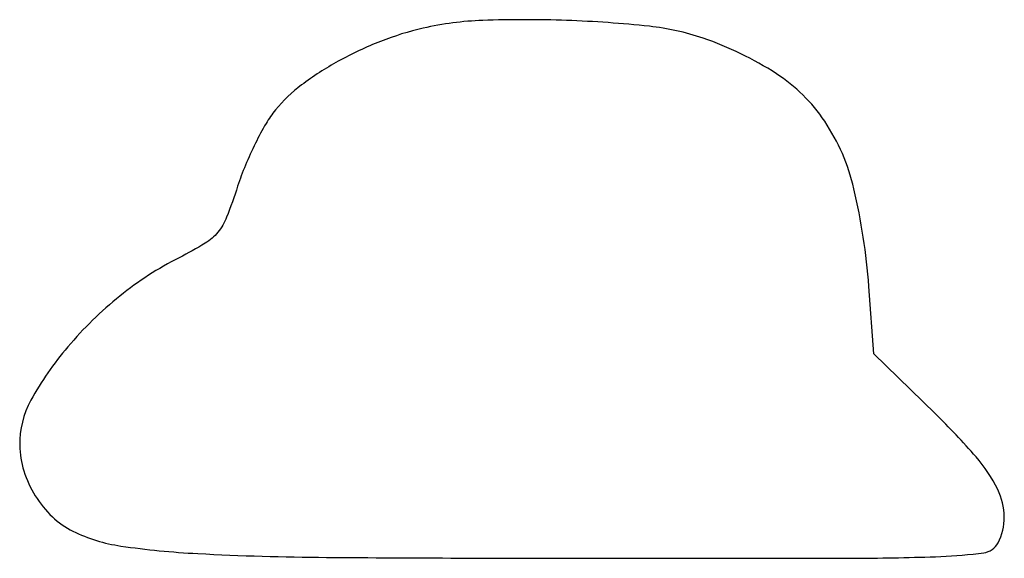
# Model space of a CAD drawing. Extents: x 0 to 133, y 0 to 73.
import ezdxf

# ---------------------------------------------------------------- set-up
doc = ezdxf.new("R2010")
doc.units = 0

msp = doc.modelspace()

# ---------------------------------------------------------------- linework, layer by layer
msp.add_lwpolyline([(54.5, 71.595013, 0.037373), (48.73663, 69.816987, 0.032767), (43.032512, 67.135342, 0.034154), (38.065398, 63.928726, 0.061353), (34.567372, 60.576699, 0.039541), (33.288772, 58.728135, 0.016573), (31.855623, 56.060126, 0.016275), (30.503788, 53.090933, 0.020341), (29.454044, 50.250636, -0.013795), (27.968417, 46.063235, -0.0797), (26.789883, 44.040609, -0.086039), (25.075034, 42.559193, -0.017471), (21.547265, 40.60485, 0.052071), (13.568417, 35.434079, 0.046984), (6.52287, 28.561693, 0.050237), (1.551833, 21.350642, 0.130844), (0.048032, 15.283244, 0.072421), (0.613079, 11.822483, 0.062016), (2.154748, 8.463671, 0.062717), (4.450782, 5.621166, 0.078039), (7.23096, 3.676739, 0.077848), (13.704797, 1.680029, 0.0229), (24.079518, 0.660096, 0.011356), (41.435103, 0.148107, 0.001602), (77.214816, 0.020107, 0.000497), (112.94745, 0.04226, 0.009098), (124.312814, 0.267426, 0.023777), (130.124445, 0.765817, 0.241091), (132.056353, 2.105297, 0.128491), (132.897027, 5.603935, 0.108597), (132.004289, 9.314391, 0.06617), (129.085685, 13.72467, 0.020109), (123.570363, 19.562864), (115.315213, 27.625728), (114.627801, 36.731729, 0.038371), (112.606446, 49.923028, 0.090223), (108.66137, 59.031882, 0.102815), (102.139141, 65.448204, 0.060412), (92.254607, 70.242801, 0.056382), (85.004928, 71.851054, 0.017466), (73.843396, 72.641824, 0.01783), (62.518339, 72.643469, 0.04729)], format="xyb", close=True)

doc.saveas('drawing.dxf')
